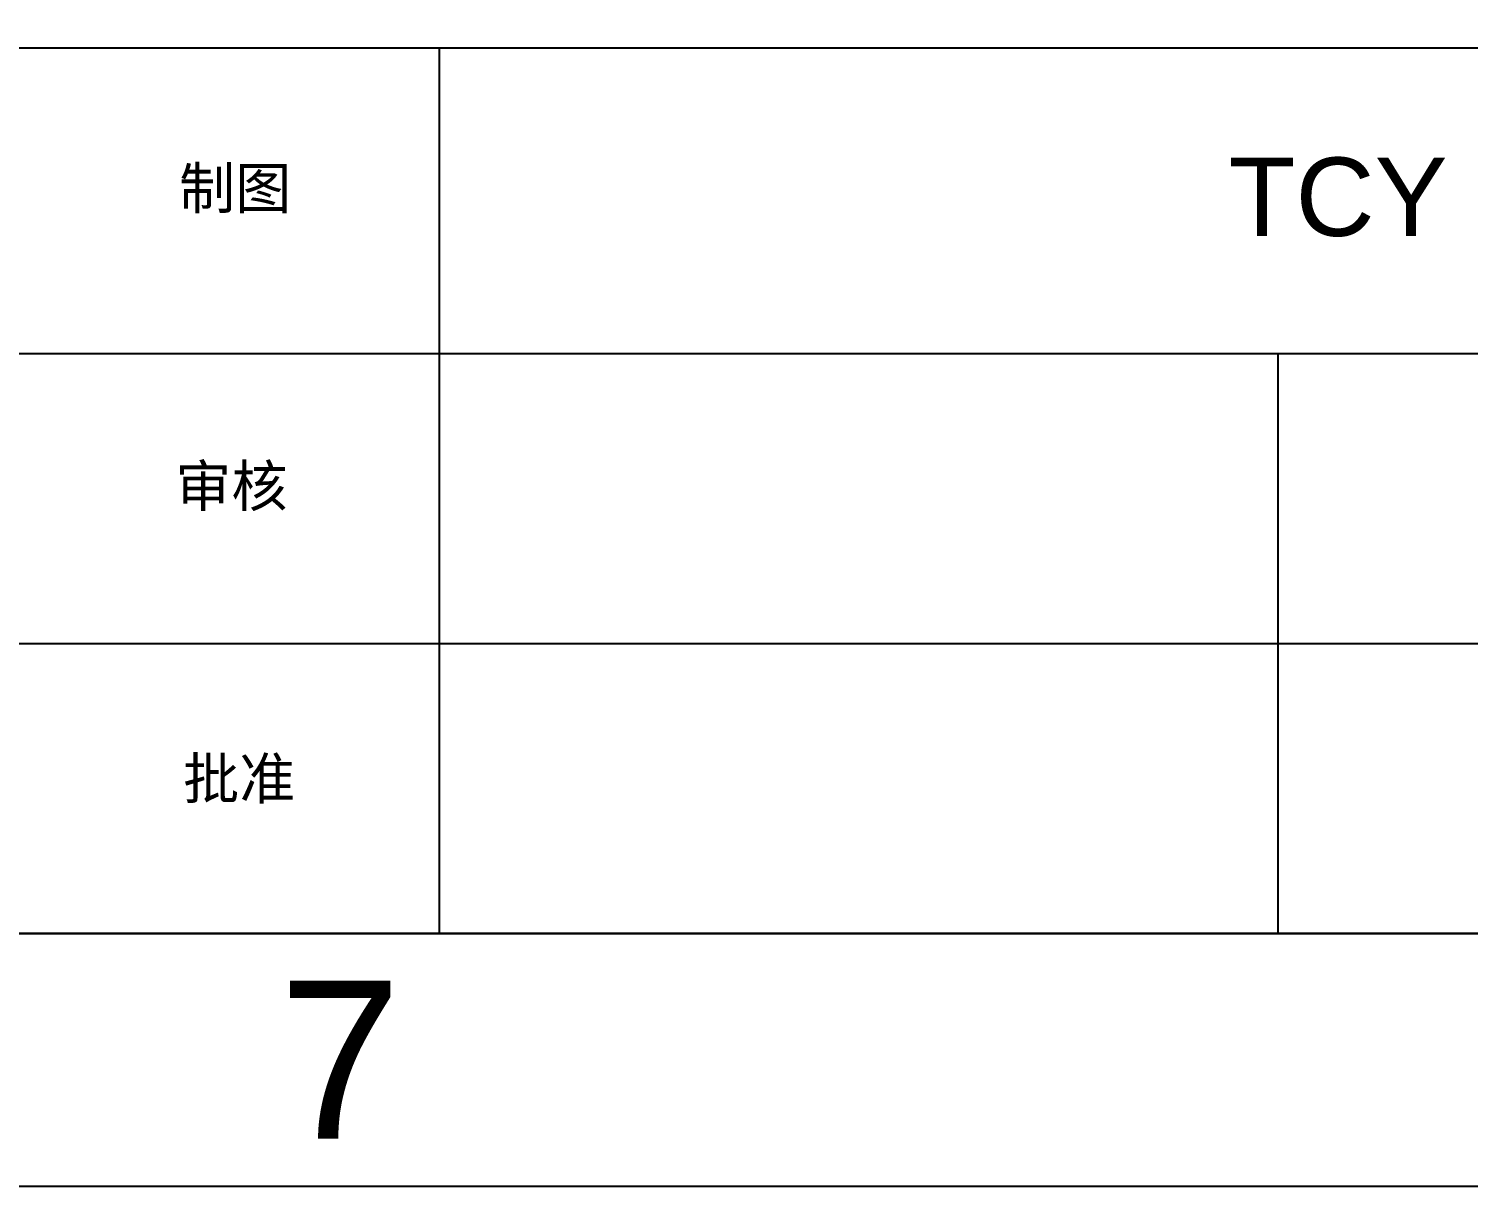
# Model space of a CAD drawing. Header units: millimetres. Extents: x 20905 to 43117, y -15595 to -5301.
# Drawn here: x 21751.8 to 21832, y -15421.9 to -15357.5 of the extents above; entities that cross this region are included whole.
import ezdxf

# ---------------------------------------------------------------- set-up
doc = ezdxf.new("R2010")
doc.units = ezdxf.units.MM
doc.header["$LTSCALE"] = 0.2
doc.layers.add('图形外框', color=7, linetype='Continuous')
doc.styles.add('宋体', font='arial.ttf')

msp = doc.modelspace()

# ---------------------------------------------------------------- linework, layer by layer
at = {"layer": '图形外框'}
for points in [[(20905.4791, -14753.119), (20905.4791, -15421.9241), (21879.7395, -15421.9241), (21879.7395, -14753.119)], [(20919.3459, -14767.1991), (20919.3459, -15407.844), (21865.8727, -15407.844), (21865.8727, -14767.1991)]]:
    msp.add_lwpolyline(points, close=True, dxfattribs=at)
at = {"layer": '图形外框', "color": 0}
for points in [[(21610.0098, -15358.5355), (21865.8727, -15358.5355)], [(21774.659, -15358.5355), (21774.659, -15407.844)], [(21750.3244, -15375.563), (21865.8727, -15375.563)], [(21821.3665, -15375.563), (21821.3665, -15407.844)], [(21750.3244, -15391.7035), (21865.8727, -15391.7035)]]:
    msp.add_lwpolyline(points, dxfattribs=at)
at = {"layer": '图形外框'}
msp.add_lwpolyline([(21879.7395, -15421.9241), (21865.8727, -15407.844), (21610.076, -15407.844)], dxfattribs=at)

# ---------------------------------------------------------------- texts
at = {"layer": '图形外框', "style": '宋体'}
msp.add_text('7', height=8.8001, dxfattribs=at).set_placement((21765.7142, -15419.2841))
at = {"layer": '图形外框', "color": 0, "char_height": 2.29283, "width": 12.767058, "attachment_point": 1, "style": '宋体'}
for s, insert in [('{\\fSimSun|b0|i0|c134|p54;制图}', (21760.1633, -15365.203)), ('{\\fSimSun|b0|i0|c134|p54;审核}', (21759.9512, -15381.7869)), ('{\\fSimSun|b0|i0|c134|p54;批准}', (21760.3885, -15398.0706))]:
    msp.add_mtext(s, dxfattribs=dict(at, insert=insert))
at = {"layer": '图形外框', "insert": (21824.7205, -15364.6439), "char_height": 4.36729, "width": 35.068666, "attachment_point": 2, "style": '宋体'}
msp.add_mtext('TCY', dxfattribs=at)

doc.saveas('drawing.dxf')
